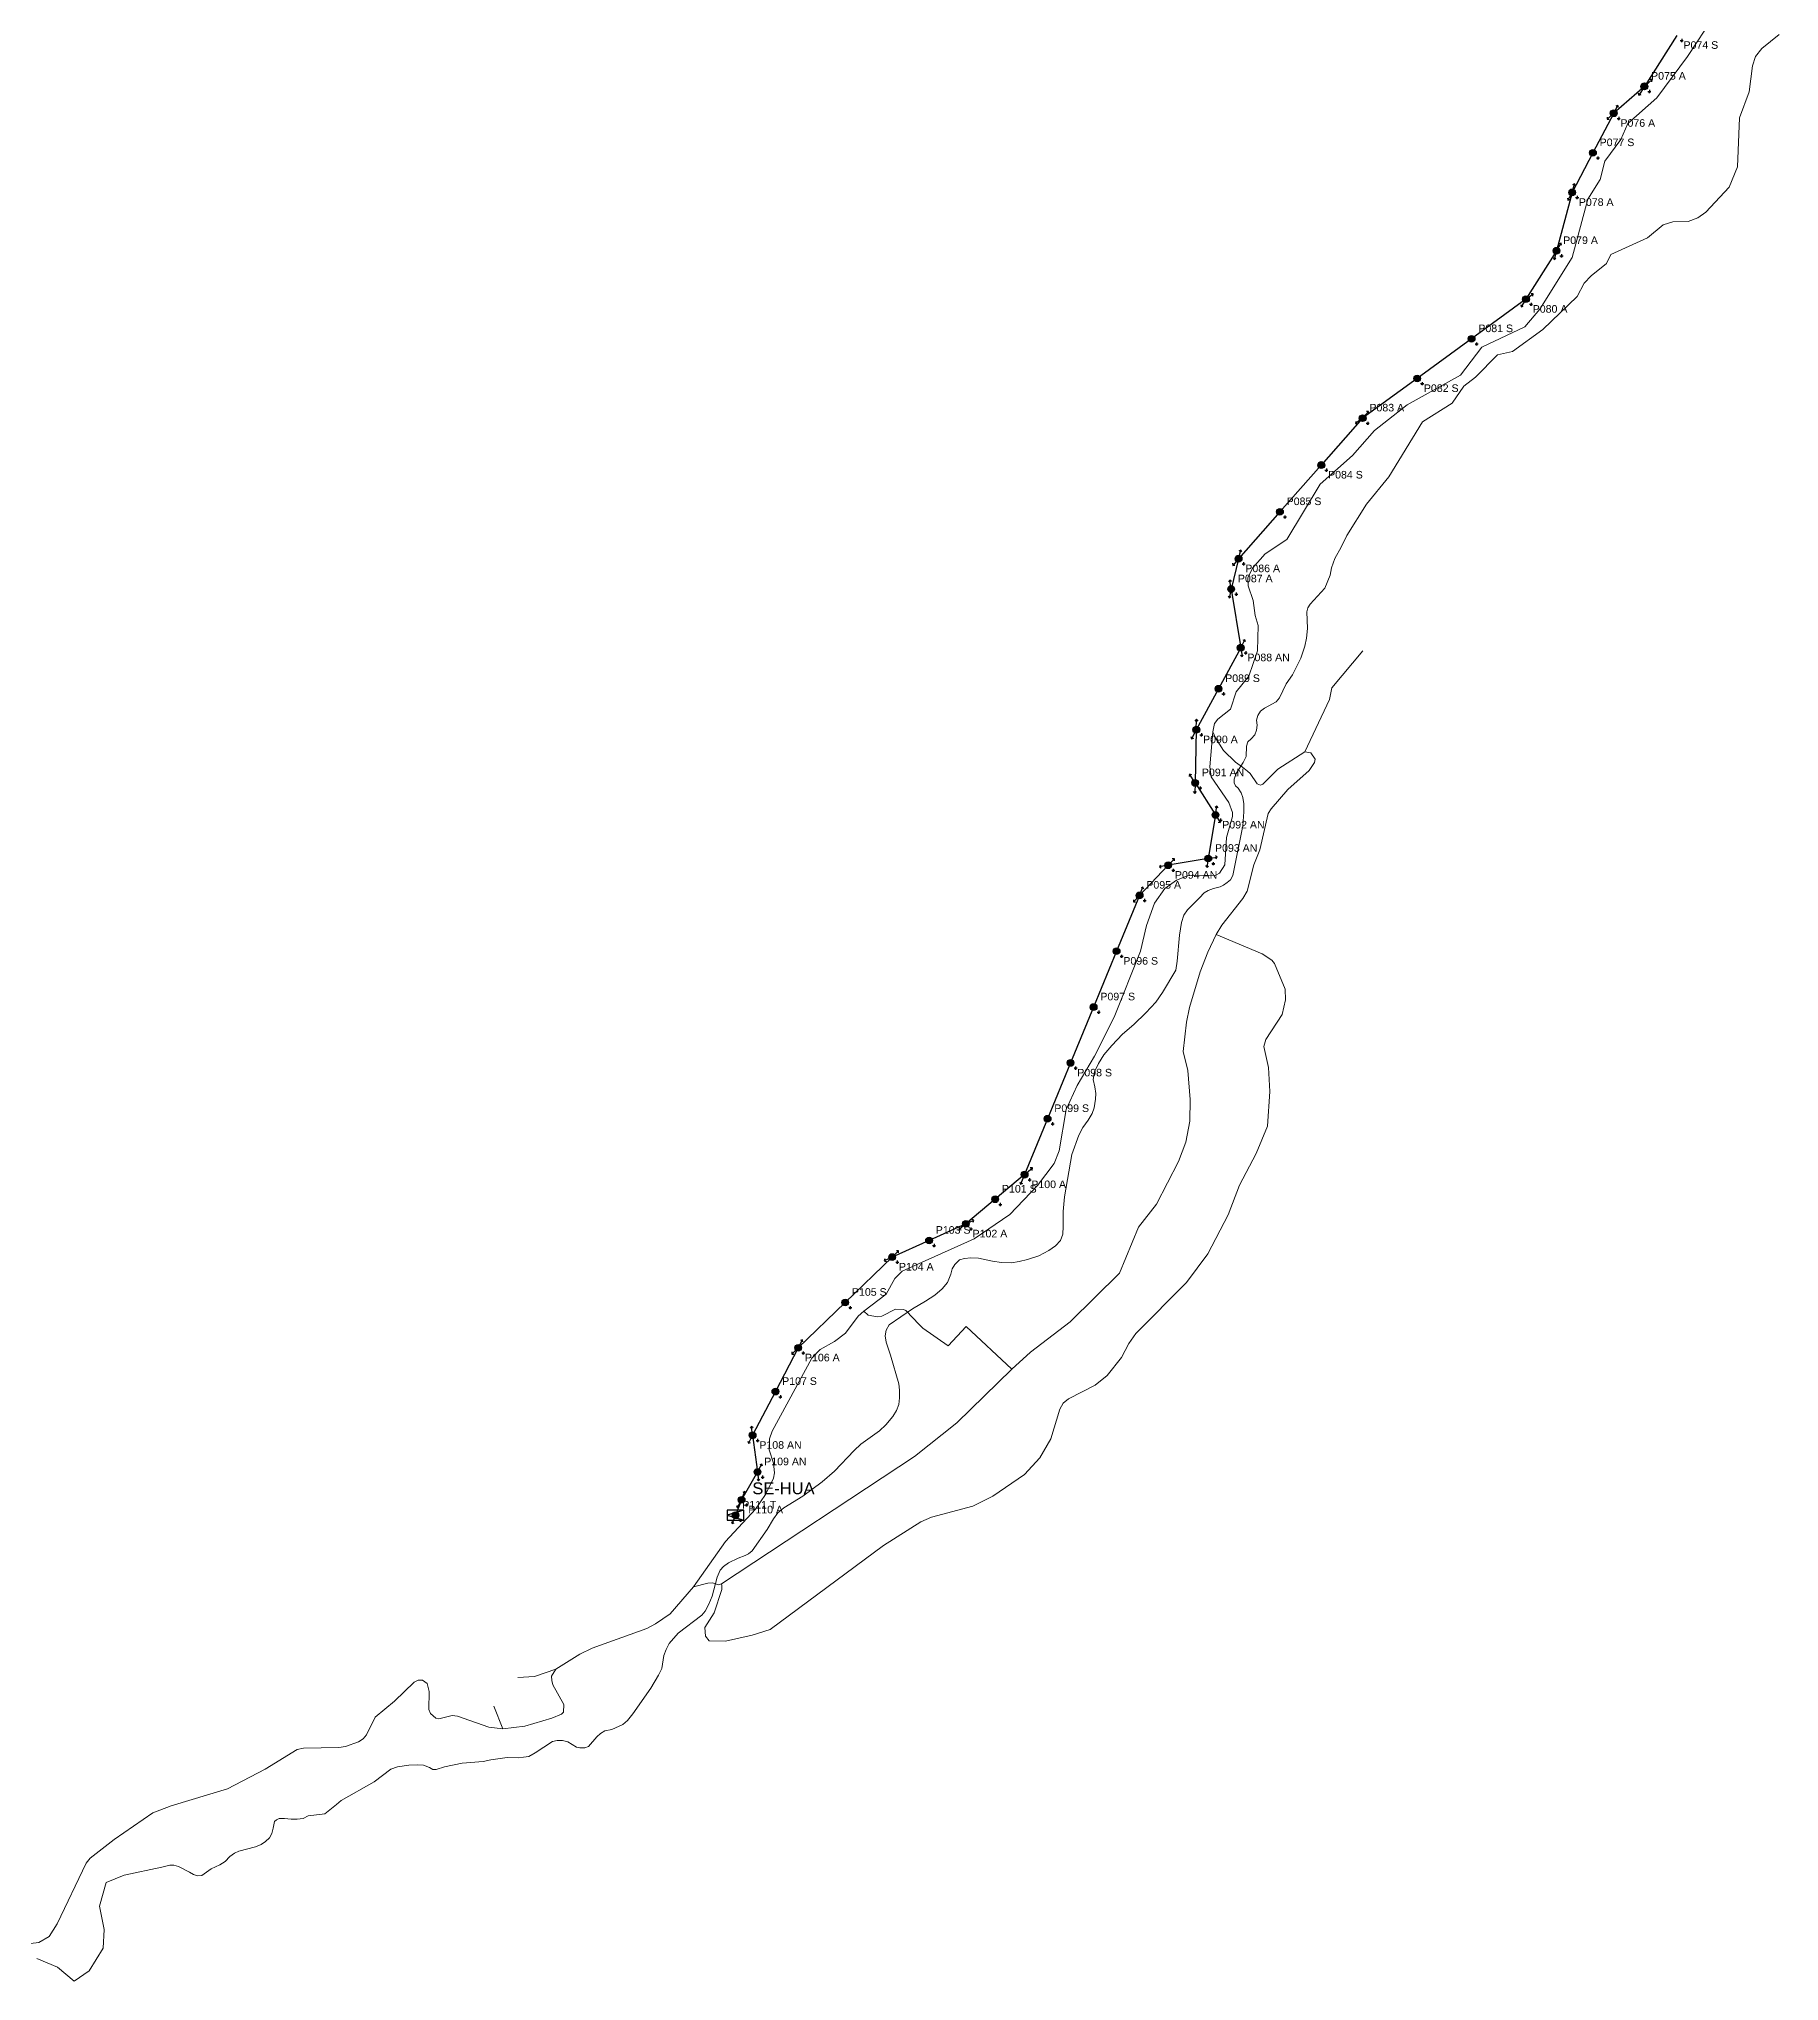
# Model space of a CAD drawing. Header units: metres. Extents: x 410745 to 429404, y 8411666 to 8441426.
# Drawn here: x 423118 to 425185, y 8430398 to 8432706 of the extents above; entities that cross this region are included whole.
import ezdxf

# ---------------------------------------------------------------- set-up
doc = ezdxf.new("R2010")
doc.units = ezdxf.units.M
for name, color, linetype, lineweight, true_color in [('BASE_AGUA', 7, 'Continuous', 13, 0x419bd7), ('BASE_VIAS', 7, 'Continuous', 13, 0xb9b9b9), ('LP_EJE', 7, 'Continuous', 25, 0xaa191e), ('LP_ID', 7, 'Continuous', 25, 0x3c2d2d)]:
    doc.layers.add(name, color=color, linetype=linetype, lineweight=lineweight, true_color=true_color)
for name, color, linetype, lineweight in [('LP_PAT', 3, 'Continuous', 25), ('LP_POSTES', 1, 'Continuous', 25), ('LP_RETENIDAS', 34, 'Continuous', 25), ('LP_SE', 5, 'Continuous', 25)]:
    doc.layers.add(name, color=color, linetype=linetype, lineweight=lineweight)
doc.styles.add('Arial', font='arial.ttf')

# ---------------------------------------------------------------- blocks, each defined once
blk = doc.blocks.new('LP_PAT')
for p, q in [((-3, 0), (3, 0)), ((0, 3), (0, 0)), ((-2, -1), (2, -1)), ((-1, -2), (1, -2))]:
    blk.add_line(p, q)
blk = doc.blocks.new('LP_ANGULO')
at = {"true_color": 0xffffff}
blk.add_hatch(color=7, dxfattribs=at).paths.add_polyline_path([(4, 0), (4, 0.6), (3.8, 1.2), (3.6, 1.8), (3.2, 2.4), (2.8, 2.8), (2.4, 3.2), (1.8, 3.6), (1.2, 3.8), (0.6, 4), (0, 4), (-0.6, 4), (-1.2, 3.8), (-1.8, 3.6), (-2.4, 3.2), (-2.8, 2.8), (-3.2, 2.4), (-3.6, 1.8), (-3.8, 1.2), (-4, 0.6), (-4, 0), (-4, -0.6), (-3.8, -1.2), (-3.6, -1.8), (-3.2, -2.4), (-2.8, -2.8), (-2.4, -3.2), (-1.8, -3.6), (-1.2, -3.8), (-0.6, -4), (0, -4), (0.6, -4), (1.2, -3.8), (1.8, -3.6), (2.4, -3.2), (2.8, -2.8), (3.2, -2.4), (3.6, -1.8), (3.8, -1.2), (4, -0.6)])
blk.add_circle((0, 0), 4)
at = {"flags": 1}
for tag in ['ARMADO', 'ID', 'ESTRUCTURA', 'E', 'N', 'POSTE_M']:
    blk.add_attdef(tag, (0, 0), '', height=1, dxfattribs=at)
blk = doc.blocks.new('LP_SUSPENSION')
at = {"true_color": 0xffffff}
blk.add_hatch(color=7, dxfattribs=at).paths.add_polyline_path([(4, 0), (4, 0.6), (3.8, 1.2), (3.6, 1.8), (3.2, 2.4), (2.8, 2.8), (2.4, 3.2), (1.8, 3.6), (1.2, 3.8), (0.6, 4), (0, 4), (-0.6, 4), (-1.2, 3.8), (-1.8, 3.6), (-2.4, 3.2), (-2.8, 2.8), (-3.2, 2.4), (-3.6, 1.8), (-3.8, 1.2), (-4, 0.6), (-4, 0), (-4, -0.6), (-3.8, -1.2), (-3.6, -1.8), (-3.2, -2.4), (-2.8, -2.8), (-2.4, -3.2), (-1.8, -3.6), (-1.2, -3.8), (-0.6, -4), (0, -4), (0.6, -4), (1.2, -3.8), (1.8, -3.6), (2.4, -3.2), (2.8, -2.8), (3.2, -2.4), (3.6, -1.8), (3.8, -1.2), (4, -0.6)])
blk.add_circle((0, 0), 4)
at = {"flags": 1}
for tag in ['ARMADO', 'ID', 'ESTRUCTURA', 'E', 'N', 'POSTE_M']:
    blk.add_attdef(tag, (0, 0), '', height=1, dxfattribs=at)
blk = doc.blocks.new('LP_ANCLAJE')
at = {"true_color": 0xffffff}
blk.add_hatch(color=7, dxfattribs=at).paths.add_polyline_path([(4, 0), (4, 0.6), (3.8, 1.2), (3.6, 1.8), (3.2, 2.4), (2.8, 2.8), (2.4, 3.2), (1.8, 3.6), (1.2, 3.8), (0.6, 4), (0, 4), (-0.6, 4), (-1.2, 3.8), (-1.8, 3.6), (-2.4, 3.2), (-2.8, 2.8), (-3.2, 2.4), (-3.6, 1.8), (-3.8, 1.2), (-4, 0.6), (-4, 0), (-4, -0.6), (-3.8, -1.2), (-3.6, -1.8), (-3.2, -2.4), (-2.8, -2.8), (-2.4, -3.2), (-1.8, -3.6), (-1.2, -3.8), (-0.6, -4), (0, -4), (0.6, -4), (1.2, -3.8), (1.8, -3.6), (2.4, -3.2), (2.8, -2.8), (3.2, -2.4), (3.6, -1.8), (3.8, -1.2), (4, -0.6)])
blk.add_circle((0, 0), 4)
at = {"flags": 1}
for tag in ['ARMADO', 'ID', 'ESTRUCTURA', 'E', 'N', 'POSTE_M']:
    blk.add_attdef(tag, (0, 0), '', height=1, dxfattribs=at)
blk = doc.blocks.new('LP_TERMINAL')
at = {"true_color": 0xffffff}
blk.add_hatch(color=7, dxfattribs=at).paths.add_polyline_path([(4, 0), (4, 0.6), (3.8, 1.2), (3.6, 1.8), (3.2, 2.4), (2.8, 2.8), (2.4, 3.2), (1.8, 3.6), (1.2, 3.8), (0.6, 4), (0, 4), (-0.6, 4), (-1.2, 3.8), (-1.8, 3.6), (-2.4, 3.2), (-2.8, 2.8), (-3.2, 2.4), (-3.6, 1.8), (-3.8, 1.2), (-4, 0.6), (-4, 0), (-4, -0.6), (-3.8, -1.2), (-3.6, -1.8), (-3.2, -2.4), (-2.8, -2.8), (-2.4, -3.2), (-1.8, -3.6), (-1.2, -3.8), (-0.6, -4), (0, -4), (0.6, -4), (1.2, -3.8), (1.8, -3.6), (2.4, -3.2), (2.8, -2.8), (3.2, -2.4), (3.6, -1.8), (3.8, -1.2), (4, -0.6)])
blk.add_circle((0, 0), 4)
at = {"flags": 1}
for tag in ['ARMADO', 'ID', 'ESTRUCTURA', 'E', 'N', 'POSTE_M']:
    blk.add_attdef(tag, (0, 0), '', height=1, dxfattribs=at)
blk = doc.blocks.new('LP_RET')
blk.add_line((0, 0), (10.6, 0))
blk.add_lwpolyline([(8.8, -1.7), (10.6, 0), (8.8, 1.7)])
blk = doc.blocks.new('LP_SE')
blk.add_lwpolyline([(-5, -3), (5, -3), (5, 3), (-5, 3)], close=True)
blk.add_lwpolyline([(5, 3), (-5, 0), (5, -3)])
at = {"flags": 1}
blk.add_attdef('ID', (0, 0), '', height=1, dxfattribs=at)

msp = doc.modelspace()

# ---------------------------------------------------------------- linework, layer by layer
at = {"layer": 'BASE_AGUA'}
for points in [[(424671.4, 8432116), (424694.8, 8432153.1), (424721.4, 8432185.7), (424761.1, 8432251.1), (424796.7, 8432273.4), (424810.5, 8432293.5), (424824.1, 8432304.2), (424850.3, 8432330.5), (424868, 8432334.6), (424904.1, 8432360.8), (424945, 8432399.8), (424953.4, 8432415.6), (424961.5, 8432424.3), (424979.7, 8432439), (424985.1, 8432450), (425028.5, 8432469.6), (425047, 8432485.2), (425058.8, 8432488.7), (425076.8, 8432489.1), (425088.3, 8432493.4), (425097.9, 8432500), (425125.6, 8432530), (425135.6, 8432553.9), (425137.8, 8432612.3), (425149.3, 8432643.2), (425153.2, 8432673.9), (425156.9, 8432685.2), (425164.4, 8432694.4), (425184.9, 8432711.4)], [(423263.9, 8430533.7), (423273.2, 8430536), (423278.1, 8430536), (423283.6, 8430534.7), (423296.5, 8430527.9), (423301.2, 8430524.9), (423306.2, 8430523.3), (423311.2, 8430524), (423322.5, 8430531.8), (423332.8, 8430536.7), (423339.1, 8430540.4), (423344.6, 8430546.3), (423350, 8430550.6), (423355, 8430552.7), (423375.1, 8430558.1), (423381.6, 8430560.7), (423386.8, 8430564.2), (423391.5, 8430568.5), (423394.2, 8430573.9), (423396.1, 8430580), (423397.7, 8430588.1), (423399.8, 8430590.1), (423403.1, 8430591.8), (423409.4, 8430591.8), (423417.4, 8430590.7), (423424.5, 8430590.8), (423431.8, 8430591.5), (423437.7, 8430594.7), (423457.4, 8430597.3), (423471.3, 8430608.3), (423476.7, 8430613.1), (423515.9, 8430635.1), (423535.6, 8430650.3), (423543.6, 8430653.1), (423557, 8430655), (423567.6, 8430655.5), (423574.7, 8430654.8), (423581.5, 8430652.4), (423585.5, 8430649.9), (423589.7, 8430649.7), (423599.6, 8430653.1), (423620.6, 8430657.4), (423645.5, 8430659.3), (423654.6, 8430661.2), (423674, 8430664), (423687.4, 8430663.7), (423693.3, 8430664.3), (423699.7, 8430665.4), (423707.3, 8430669.6), (423727.9, 8430683), (423733.3, 8430684.3), (423739.6, 8430684.2), (423746.1, 8430682.7), (423756.2, 8430676.5), (423760.3, 8430675.5), (423766.4, 8430675.6), (423770.7, 8430677.2), (423780.3, 8430688.5), (423784.8, 8430692.8), (423790, 8430695.6), (423798.4, 8430697.3), (423811.4, 8430703.1), (423816.9, 8430708.1), (423823.4, 8430715.9), (423844.5, 8430746.6), (423853.8, 8430762), (423857.5, 8430769.8), (423860.2, 8430785.3), (423862.8, 8430792.3), (423866.5, 8430799.6), (423877.1, 8430811.8), (423905.1, 8430833.1), (423909.2, 8430838), (423913.6, 8430846.3), (423917.5, 8430855.7), (423923.6, 8430878.5), (423926.9, 8430886.6), (423930.8, 8430891.1), (423936.7, 8430895.2), (423948.4, 8430901.1), (423956.8, 8430903.9), (423960.7, 8430906.2), (423964.8, 8430909.5), (423982.8, 8430935.1), (423990.2, 8430947.8), (423995.5, 8430954.7), (424002.6, 8430960.6), (424025.3, 8430974.4), (424048.1, 8430991.8), (424062.6, 8431004.4), (424086.1, 8431028.9), (424094.1, 8431036.2), (424116.4, 8431052.3), (424123.8, 8431059.5), (424132, 8431069.4), (424136.4, 8431076.2), (424139.2, 8431083.6), (424139.9, 8431091.6), (424139.9, 8431100.6), (424139.1, 8431108), (424129.3, 8431142), (424124.2, 8431157.5), (424122.9, 8431164.9), (424124, 8431172), (424127.7, 8431178.1), (424155.4, 8431197.2), (424171, 8431206.3), (424182, 8431213.4), (424190.7, 8431220.8), (424197.2, 8431228.4), (424200.9, 8431238.2), (424202.7, 8431244.7), (424205.8, 8431250), (424211.4, 8431255.2), (424217.2, 8431257.1), (424224.8, 8431257.9), (424233.7, 8431257.2), (424250.5, 8431253.7), (424261.1, 8431252.2), (424273, 8431251.7), (424282.3, 8431253.4), (424292, 8431255.7), (424305.4, 8431260.1), (424317.2, 8431266.3), (424325.2, 8431272), (424331.2, 8431278.5), (424334.1, 8431285.9), (424334.6, 8431295), (424334.6, 8431312.9), (424336.2, 8431330.1), (424344.6, 8431380.6), (424353.1, 8431403.6), (424357.9, 8431412.5), (424364.2, 8431421.4), (424369, 8431429.1), (424371.4, 8431435.8), (424372.9, 8431446.4), (424373.1, 8431453), (424371.9, 8431461), (424370, 8431469.5), (424371.7, 8431478.7), (424376.5, 8431488.5), (424382.6, 8431499.1), (424392.2, 8431510.2), (424405, 8431523.6), (424418.2, 8431535), (424432.5, 8431549), (424444.4, 8431561.6), (424452.5, 8431572.9), (424468.1, 8431599.4), (424469.9, 8431610.3), (424472.6, 8431641.3), (424475, 8431656.3), (424477.6, 8431664.8), (424482.2, 8431671.3), (424496.5, 8431685.4), (424501.9, 8431691.4), (424506.7, 8431694), (424513.2, 8431696.4), (424520.8, 8431698.4), (424524.9, 8431700.7), (424529.3, 8431703.5), (424533.1, 8431707), (424536, 8431712), (424547.8, 8431771.2), (424549.2, 8431787.6), (424549, 8431797.3), (424547.8, 8431804.5), (424546, 8431810.2), (424542.2, 8431815.7), (424539.2, 8431818.7), (424537.6, 8431822.2), (424537.5, 8431826.6), (424539.8, 8431833.1), (424548.3, 8431846.2), (424552, 8431853.3), (424552.3, 8431865.5), (424553.8, 8431871), (424557.7, 8431874.2), (424562, 8431879), (424564, 8431884.6), (424564.9, 8431890.7), (424564.1, 8431896.6), (424565.6, 8431902.1), (424568.9, 8431907.3), (424573.4, 8431911), (424587.3, 8431918.5), (424591.4, 8431923.3), (424599.5, 8431939.8), (424607, 8431950.5), (424616.9, 8431970.2), (424621.5, 8431984.4), (424623.6, 8431993.8), (424624.8, 8432005.5), (424623.8, 8432025.3), (424624.9, 8432029.9), (424627.7, 8432034.4), (424645.2, 8432053.3), (424651.6, 8432069), (424653.3, 8432077.7), (424657.3, 8432088.8), (424664.7, 8432102.3), (424671.4, 8432116)], [(423115.4, 8430425.4), (423139.8, 8430414.9), (423159.7, 8430398.4), (423177.5, 8430410.7), (423194.2, 8430437.7), (423195.1, 8430459.9), (423189.6, 8430487.3), (423197.6, 8430515.4), (423219.1, 8430524.3), (423263.9, 8430533.7)]]:
    msp.add_lwpolyline(points, dxfattribs=at)
at = {"layer": 'BASE_VIAS'}
for points in [[(424574.5, 8432094.1), (424600.2, 8432111.1), (424639.7, 8432177), (424678.2, 8432210.9), (424704.1, 8432240.8), (424743.1, 8432271.3), (424806.6, 8432306.3), (424831.9, 8432339.8), (424882.7, 8432363.7), (424900.5, 8432385), (424938.9, 8432446.2), (424957.5, 8432515.5), (424972.2, 8432538.8), (424977.7, 8432560.6), (424997, 8432586.4), (425005.1, 8432605.6), (425039.6, 8432636), (425076, 8432685.2), (425107.4, 8432732.8)], [(423078.2, 8430439.5), (423117.8, 8430444.1), (423129.7, 8430451.3), (423139.5, 8430466.3), (423174, 8430538.7), (423178.7, 8430544.3), (423207.1, 8430566.7), (423252.9, 8430598.5), (423274.7, 8430606.7), (423341.6, 8430626.8), (423386.6, 8430650.3), (423424.3, 8430673.7), (423431.9, 8430675.2), (423474.1, 8430676.1), (423481.7, 8430677), (423497.5, 8430682.6), (423502.9, 8430686.1), (423506.8, 8430691.1), (423517.2, 8430712.1), (423540.2, 8430731.2), (423563.4, 8430753.4), (423568.2, 8430755.9), (423573.2, 8430755.9), (423579, 8430752), (423581.1, 8430742.4), (423581, 8430721.3), (423582.8, 8430716.5), (423589.2, 8430711), (423592.7, 8430710.1), (423608.7, 8430713.8), (423615, 8430713.3), (423652.3, 8430700.1), (423668.8, 8430698), (423694.9, 8430701.5), (423726.9, 8430710.7), (423738.6, 8430715.5), (423741, 8430718.1), (423741.1, 8430727), (423728, 8430750.6), (423726.9, 8430755.6), (423726.7, 8430760.8), (423731.9, 8430769.1), (423760.3, 8430786.9), (423774.8, 8430794), (423839.7, 8430817.5), (423850.1, 8430822.9), (423867.7, 8430834.6), (423895.4, 8430866.9), (423933.3, 8430920.8), (423968.9, 8430959), (423980.8, 8430976.4), (423990.2, 8430996), (423991.5, 8431002.3), (423990.3, 8431013.6), (423985.1, 8431029.8), (423985.4, 8431042.9), (423988.7, 8431051.7), (424035.9, 8431138.7), (424045.9, 8431148.7), (424062.7, 8431158.4), (424075.7, 8431168.2), (424091, 8431188.4), (424097.5, 8431194.5), (424124.1, 8431214.6), (424134.4, 8431233.3), (424143, 8431242), (424228.6, 8431280.5), (424271, 8431309.3), (424303.8, 8431343.6), (424323.8, 8431369.9), (424329.7, 8431384.9), (424338, 8431433.9), (424350.9, 8431462.5), (424371.8, 8431497.3), (424394.9, 8431543.8), (424426.3, 8431622.3), (424433.3, 8431652.8), (424443.1, 8431679.1), (424455.3, 8431696.7), (424468.9, 8431706.5), (424482.3, 8431711.7), (424515.9, 8431712.4), (424520.2, 8431714.6), (424526.3, 8431724.8), (424528.6, 8431757), (424535.6, 8431782), (424535.6, 8431786.8), (424531.3, 8431798.8), (424510.4, 8431829.4), (424508.7, 8431841.2), (424512.4, 8431882.6), (424514.1, 8431892.6), (424518, 8431897.8), (424533.2, 8431909.5), (424540, 8431930.1), (424554.9, 8431948.8), (424565.2, 8431979), (424566.2, 8432008.9), (424562.5, 8432020.9), (424560, 8432038.9), (424554, 8432056), (424553.8, 8432065.7), (424559.5, 8432077.1), (424574.5, 8432094.1)], [(424690.5, 8431978.8), (424653.5, 8431935), (424650.7, 8431921.1), (424621.5, 8431858.9)], [(424512.4, 8431882.6), (424515.3, 8431875.4), (424524.8, 8431860.4), (424539.2, 8431846.8)], [(424553.5, 8431836.1), (424556.7, 8431833.1), (424564.9, 8431820.8), (424568.8, 8431819.3), (424571.8, 8431820.6), (424589.6, 8431838.2), (424621.5, 8431858.9), (424628.8, 8431857.6), (424633.9, 8431850.4), (424633.1, 8431846.1), (424626.6, 8431836.9), (424601.4, 8431814.1), (424581.6, 8431791.4), (424578, 8431785.5), (424567.9, 8431742.6), (424561.1, 8431724.6), (424553, 8431693.4), (424548, 8431684.7), (424523, 8431653.1), (424516.2, 8431641.8), (424506.2, 8431620.9), (424497.3, 8431597.6), (424484.6, 8431555.2), (424481.1, 8431537.6), (424477.1, 8431502.9), (424482.6, 8431480.5), (424485.3, 8431445.8), (424485, 8431420.1), (424480.2, 8431395.1), (424471.4, 8431372.1), (424445.3, 8431321.6), (424423.8, 8431294), (424401.4, 8431239.4), (424342.6, 8431181.7), (424295.8, 8431145.7), (424273.5, 8431125.4), (424208.1, 8431061.6), (424158, 8431021.9), (423928.6, 8430870.6), (423924.9, 8430869.1)], [(424539.2, 8431846.8), (424547.4, 8431840.9), (424553.5, 8431836.1)], [(423928.6, 8430870.6), (423928.9, 8430868.3), (423928.9, 8430863.7), (423920, 8430835.8), (423908.7, 8430818.4), (423909.5, 8430808.3), (423913.9, 8430802.7), (423933.5, 8430802.4), (423965.1, 8430809.3), (423986.2, 8430816), (424121.1, 8430915.9), (424165.3, 8430944), (424178.2, 8430949.8), (424227, 8430962.7), (424251, 8430974.7), (424288.4, 8431000.2), (424306.9, 8431020), (424319.9, 8431042.9), (424330.5, 8431078), (424334.5, 8431085.1), (424340.7, 8431090.2), (424372.3, 8431106.4), (424386.5, 8431118), (424403.9, 8431139.4), (424412.4, 8431155.8), (424420.6, 8431167.8), (424480.8, 8431228.4), (424506.2, 8431262.5), (424530.5, 8431308.8), (424543.7, 8431343.9), (424563.8, 8431381.9), (424577.2, 8431414), (424580.1, 8431455.4), (424578.2, 8431483.8), (424572.7, 8431508.8), (424575.3, 8431517), (424594.6, 8431546.9), (424598.7, 8431564.2), (424598, 8431576.9), (424585.6, 8431607.6), (424582.3, 8431611.6), (424571, 8431618.9), (424516.2, 8431641.8)], [(424097.5, 8431194.5), (424102.9, 8431189.8), (424113.7, 8431187.5), (424119, 8431188.4), (424135.3, 8431196.8), (424144.6, 8431196.4), (424147.4, 8431195)], [(424147.4, 8431195), (424156.2, 8431186.1)], [(424156.2, 8431186.1), (424162.5, 8431179.5), (424167.6, 8431174.3), (424197.9, 8431153.1), (424219.3, 8431176.1), (424273.5, 8431125.4)], [(423918, 8430871.5), (423912.4, 8430871.2), (423895.4, 8430866.9)], [(423924.9, 8430869.1), (423918, 8430871.5)], [(423686.8, 8430759.2), (423706.5, 8430760.4), (423731.9, 8430769.1)], [(423658.3, 8430725.2), (423668.8, 8430698)]]:
    msp.add_lwpolyline(points, dxfattribs=at)
at = {"layer": 'LP_EJE'}
msp.add_lwpolyline([(425063.3, 8432710.2), (425024.8, 8432649.6), (424988.4, 8432617.6), (424963.7, 8432570.6), (424939, 8432523.6), (424920.4, 8432454.3), (424884.2, 8432396.7), (424819.6, 8432349.6), (424754.9, 8432302.5), (424690.2, 8432255.4), (424641.1, 8432199.7), (424591.9, 8432144.1), (424542.8, 8432088.4), (424534, 8432052.4), (424545.3, 8431982.6), (424518.9, 8431933.9), (424492.6, 8431885.2), (424491.2, 8431822), (424515.4, 8431783.9), (424506.8, 8431732.2), (424459.2, 8431724.2), (424425.2, 8431688.4), (424397.9, 8431622.1), (424370.6, 8431555.7), (424343.2, 8431489.3), (424315.9, 8431423), (424288.6, 8431356.6), (424253.7, 8431327.3), (424218.8, 8431298.1), (424175.1, 8431278.4), (424131.3, 8431258.7), (424075.5, 8431204.7), (424019.7, 8431150.8), (423992.6, 8431098.8), (423965.5, 8431046.9), (423971.3, 8431003.3), (423952.4, 8430970.2), (423945.2, 8430951.9)], dxfattribs=at)

# ---------------------------------------------------------------- block references
at = {"layer": 'LP_PAT', "xscale": 0.6, "yscale": 0.6}
for p in [(425069.3, 8432704.2), (425030.8, 8432643.6), (424994.4, 8432611.6), (424969.7, 8432564.6), (424945, 8432517.6), (424926.4, 8432448.3), (424890.2, 8432390.7), (424825.6, 8432343.6), (424760.9, 8432296.5), (424696.2, 8432249.4), (424647.1, 8432193.7), (424597.9, 8432138.1), (424548.8, 8432082.4), (424540, 8432046.4), (424551.3, 8431976.6), (424524.9, 8431927.9), (424498.6, 8431879.2), (424497.2, 8431816), (424521.4, 8431777.9), (424465.2, 8431718.2), (424512.8, 8431726.2), (424431.2, 8431682.4), (424403.9, 8431616.1), (424376.6, 8431549.7), (424349.2, 8431483.3), (424321.9, 8431417), (424294.6, 8431350.6), (424259.7, 8431321.3), (424181.1, 8431272.4), (424224.8, 8431292.1), (424137.3, 8431252.7), (424081.5, 8431198.7), (424025.7, 8431144.8), (423998.6, 8431092.8), (423971.5, 8431040.9), (423977.3, 8430997.3), (423958.4, 8430964.2), (423951.2, 8430945.9)]:
    msp.add_blockref('LP_PAT', p, dxfattribs=at)
at = {"layer": 'LP_POSTES'}
for name, p in [('LP_ANGULO', (425024.8, 8432649.6)), ('LP_ANGULO', (424988.4, 8432617.6)), ('LP_SUSPENSION', (424963.7, 8432570.6)), ('LP_ANGULO', (424939, 8432523.6)), ('LP_ANGULO', (424920.4, 8432454.3)), ('LP_ANGULO', (424884.2, 8432396.7)), ('LP_SUSPENSION', (424819.6, 8432349.6)), ('LP_SUSPENSION', (424754.9, 8432302.5)), ('LP_ANGULO', (424690.2, 8432255.4)), ('LP_SUSPENSION', (424641.1, 8432199.7)), ('LP_SUSPENSION', (424591.9, 8432144.1)), ('LP_ANGULO', (424542.8, 8432088.4)), ('LP_ANGULO', (424534, 8432052.4)), ('LP_ANCLAJE', (424545.3, 8431982.6)), ('LP_SUSPENSION', (424518.9, 8431933.9)), ('LP_ANGULO', (424492.6, 8431885.2)), ('LP_ANCLAJE', (424491.2, 8431822)), ('LP_ANCLAJE', (424515.4, 8431783.9)), ('LP_ANCLAJE', (424506.8, 8431732.2)), ('LP_ANCLAJE', (424459.2, 8431724.2)), ('LP_ANGULO', (424425.2, 8431688.4)), ('LP_SUSPENSION', (424397.9, 8431622.1)), ('LP_SUSPENSION', (424370.6, 8431555.7)), ('LP_SUSPENSION', (424343.2, 8431489.3)), ('LP_SUSPENSION', (424315.9, 8431423)), ('LP_ANGULO', (424288.6, 8431356.6)), ('LP_SUSPENSION', (424253.7, 8431327.3)), ('LP_ANGULO', (424218.8, 8431298.1)), ('LP_SUSPENSION', (424175.1, 8431278.4)), ('LP_ANGULO', (424131.3, 8431258.7)), ('LP_SUSPENSION', (424075.5, 8431204.7)), ('LP_ANGULO', (424019.7, 8431150.8)), ('LP_SUSPENSION', (423992.6, 8431098.8)), ('LP_ANCLAJE', (423965.5, 8431046.9)), ('LP_ANCLAJE', (423971.3, 8431003.3)), ('LP_ANGULO', (423952.4, 8430970.2)), ('LP_TERMINAL', (423945.2, 8430951.9))]:
    msp.add_blockref(name, p, dxfattribs=at)
at = {"layer": 'LP_RETENIDAS'}
for p, xscale, yscale, rotation in [((425024.8, 8432649.6), 1.169811320751768, 1.169811320751768, 41.41630581605269), ((425024.8, 8432649.6), 1.169811320782044, 1.169811320782044, 237.5176937778161), ((424988.4, 8432617.6), 1.000000000041465, 1.000000000041465, 221.4163058188099), ((424988.4, 8432617.6), 0.9999999999648532, 0.9999999999648532, 62.26329361833066), ((424939, 8432523.6), 0.9999999999648532, 0.9999999999648532, 242.2632936183306), ((424939, 8432523.6), 0.9999999999760544, 0.9999999999760544, 74.9636724282204), ((424920.4, 8432454.3), 0.9999999999760544, 0.9999999999760544, 254.9636724282204), ((424920.4, 8432454.3), 1.000000000055194, 1.000000000055194, 57.88066077699221), ((424884.2, 8432396.7), 1.000000000019978, 1.000000000019978, 36.0699425829568), ((424884.2, 8432396.7), 1.000000000055194, 1.000000000055194, 237.8806607769922), ((424690.2, 8432255.4), 1.000000000042246, 1.000000000042246, 48.5578075169854), ((424690.2, 8432255.4), 1.000000000019978, 1.000000000019978, 216.0699425829568), ((424542.8, 8432088.4), 1.000000000042246, 1.000000000042246, 228.5578075169854), ((424542.8, 8432088.4), 0.9999999999432504, 0.9999999999432504, 76.3867734495573), ((424534, 8432052.4), 0.9999999999732618, 0.9999999999732618, 99.15230633411431), ((424534, 8432052.4), 0.9999999999432504, 0.9999999999432504, 256.3867734495573), ((424545.3, 8431982.6), 1.000000000041329, 1.000000000041329, 61.58808153923247), ((424545.3, 8431982.6), 0.9999999999732618, 0.9999999999732618, 279.1523063341143), ((424492.6, 8431885.2), 1.169811320753115, 1.169811320753115, 88.79145034933228), ((424492.6, 8431885.2), 1.169811320750778, 1.169811320750778, 241.5880815381644), ((424491.2, 8431822), 1.169811320776201, 1.169811320776201, 122.4069360527308), ((424491.2, 8431822), 1.169811320753115, 1.169811320753115, 268.7914503493323), ((424515.4, 8431783.9), 1.000000000085831, 1.000000000085831, 80.54996034542569), ((424515.4, 8431783.9), 1.000000000042341, 1.000000000042341, 302.4069360518647), ((424459.2, 8431724.2), 0.9999999999759744, 0.9999999999759744, 46.49025480854944), ((424506.8, 8431732.2), 1.000000000002394, 1.000000000002394, 9.541409851258424), ((424459.2, 8431724.2), 1.000000000002394, 1.000000000002394, 189.5414098512584), ((424506.8, 8431732.2), 1.000000000085831, 1.000000000085831, 260.5499603454257), ((424425.2, 8431688.4), 0.9999999999759744, 0.9999999999759744, 226.4902548085494), ((424425.2, 8431688.4), 1.000000000079707, 1.000000000079707, 67.61301532566586), ((424288.6, 8431356.6), 1.169811320776125, 1.169811320776125, 40.03361034735096), ((424288.6, 8431356.6), 1.169811320723058, 1.169811320723058, 247.6130153230363), ((424218.8, 8431298.1), 0.999999999954026, 0.999999999954026, 220.0336103428096), ((424218.8, 8431298.1), 1.000000000029919, 1.000000000029919, 24.21606585906807), ((424131.3, 8431258.7), 0.9999999999678584, 0.9999999999678584, 204.2160658496278), ((424131.3, 8431258.7), 1.000000000025782, 1.000000000025782, 44.03762038925778), ((424019.7, 8431150.8), 0.9999999999767024, 0.9999999999767024, 62.44624430406154), ((424019.7, 8431150.8), 1.000000000013939, 1.000000000013939, 224.0376203899139), ((423965.5, 8431046.9), 0.9999999999767024, 0.9999999999767024, 242.4462443040615), ((423965.5, 8431046.9), 0.9999999999516324, 0.9999999999516324, 97.55054995183872), ((423971.3, 8431003.3), 0.9999999999516324, 0.9999999999516324, 277.5505499518387), ((423971.3, 8431003.3), 0.9999999999960204, 0.9999999999960204, 60.2666802355044), ((423952.4, 8430970.2), 0.9999999999960204, 0.9999999999960204, 240.2666802355044), ((423952.4, 8430970.2), 1.000000000008174, 1.000000000008174, 68.59883996359773), ((423945.2, 8430951.9), 1.000000000008174, 1.000000000008174, 248.5988399635977)]:
    msp.add_blockref('LP_RET', p, dxfattribs=dict(at, xscale=xscale, yscale=yscale, rotation=rotation))
at = {"layer": 'LP_SE', "xscale": 2, "yscale": 2}
msp.add_blockref('LP_SE', (423945.2, 8430951.9), dxfattribs=at)

# ---------------------------------------------------------------- texts
at = {"layer": 'LP_ID', "style": 'Arial'}
for s, p in [('P074 S', (425071.3, 8432694.2)), ('P075 A', (425032.8, 8432657.6)), ('P076 A', (424996.4, 8432601.6)), ('P077 S', (424971.7, 8432578.6)), ('P078 A', (424947, 8432507.6)), ('P079 A', (424928.4, 8432462.3)), ('P080 A', (424892.2, 8432380.7)), ('P081 S', (424827.6, 8432357.6)), ('P082 S', (424762.9, 8432286.5)), ('P083 A', (424698.2, 8432263.4)), ('P084 S', (424649.1, 8432183.7)), ('P085 S', (424599.9, 8432152.1)), ('P086 A', (424550.8, 8432072.4)), ('P087 A', (424542, 8432060.4)), ('P088 AN', (424553.3, 8431966.6)), ('P089 S', (424526.9, 8431941.9)), ('P090 A', (424500.6, 8431869.2)), ('P091 AN', (424499.2, 8431830)), ('P092 AN', (424523.4, 8431767.9)), ('P093 AN', (424514.8, 8431740.2)), ('P094 AN', (424467.2, 8431708.2)), ('P095 A', (424433.2, 8431696.4)), ('P096 S', (424405.9, 8431606.1)), ('P097 S', (424378.6, 8431563.7)), ('P098 S', (424351.2, 8431473.3)), ('P099 S', (424323.9, 8431431)), ('P101 S', (424261.7, 8431335.3)), ('P100 A', (424296.6, 8431340.6)), ('P103 S', (424183.1, 8431286.4)), ('P102 A', (424226.8, 8431282.1)), ('P104 A', (424139.3, 8431242.7)), ('P105 S', (424083.5, 8431212.7)), ('P106 A', (424027.7, 8431134.8)), ('P107 S', (424000.6, 8431106.8)), ('P108 AN', (423973.5, 8431030.9)), ('P109 AN', (423979.3, 8431011.3)), ('P111 T', (423953.2, 8430959.9)), ('P110 A', (423960.4, 8430954.2))]:
    msp.add_text(s, height=9, dxfattribs=at).set_placement(p)
at = {"layer": 'LP_SE', "style": 'Arial'}
msp.add_text('SE-HUA', height=14, dxfattribs=at).set_placement((423965.2, 8430976.9))

doc.saveas('drawing.dxf')
